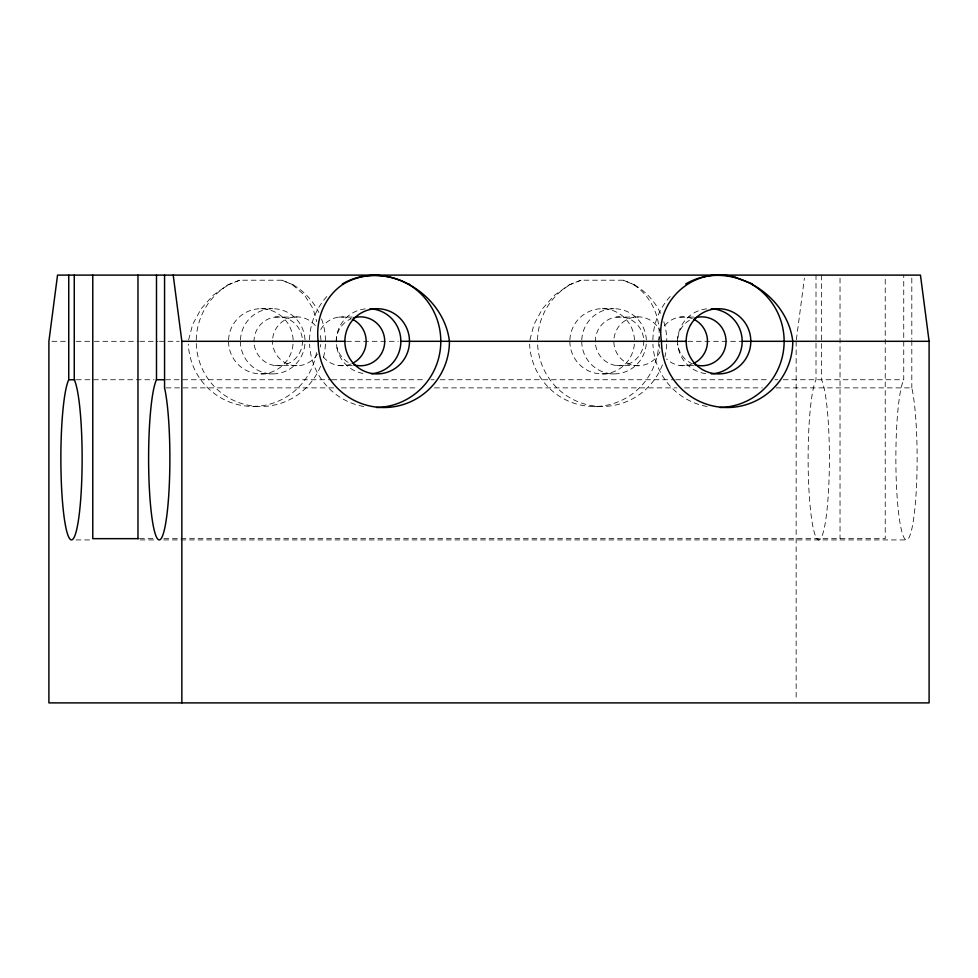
<?xml version="1.0" encoding="UTF-8"?>
<svg xmlns="http://www.w3.org/2000/svg" width="978" height="978" viewBox="0 0 978 978"><rect width="100%" height="100%" fill="white"/><g stroke="black" fill="none" stroke-linecap="round" stroke-linejoin="round"><path stroke-width="0.73" stroke-dasharray="4.89 3.67" d="M796.349 339.806L804.405 278.119M188.62 339.904L192.654 324.439L201.162 308.718L213.192 295.222L227.935 284.867L239.696 280.209L282.019 280.209L293.168 284.867A65.184 64.634 -90 0 1 318.804 312.471M529.929 339.904L533.976 324.439L542.484 308.718L554.514 295.222L569.245 284.867L581.005 280.209L623.328 280.209L634.49 284.867A65.184 64.634 90 0 1 661.324 315.05M227.935 284.867L239.696 280.209M569.245 284.867L581.005 280.209M282.019 280.209L293.168 284.867M623.328 280.209L634.49 284.867M260.857 308.718L272.728 308.718M602.167 308.718L614.037 308.718M275.062 317.08L299.916 317.08M338.791 317.08L352.239 317.08M616.384 317.08L641.226 317.08M680.101 317.08L693.549 317.08M51.932 341.31L67.079 341.31M76.162 341.31L92.824 341.31M94.34 341.31L138.265 341.31M139.781 341.31L157.959 341.31M159.475 341.31L179.157 341.31M346.493 341.31L398.364 341.31M687.815 341.31L741.226 341.31M275.062 365.552L299.916 365.552M338.791 365.552L352.239 365.552M616.384 365.552L641.226 365.552M680.101 365.552L693.549 365.552M260.857 373.902L272.728 373.902M602.167 373.902L614.037 373.902M76.37 379.745L154.145 379.745M165.637 379.745L331.053 379.745M331.872 379.745L425.601 379.745M430.992 379.745L434.159 379.745M440.149 379.745L674.172 379.745M675.7 379.745L769.662 379.745M774.833 379.745L777.877 379.745M783.268 379.745L903.745 379.745L903.745 275.111M166.089 387.875L333.84 387.875M341.456 387.875L417.716 387.875M434.489 387.875L676.959 387.875M684.588 387.875L762.363 387.875M776.092 387.875L911.814 387.875A81.48 10.636 -90 0 1 914.014 516.066A81.48 10.636 -90 0 1 897.291 499.183A81.48 10.636 -90 0 1 903.745 379.745M252.874 406.506L260.857 406.506M594.196 406.506L602.167 406.506M139.499 538.658L155.294 538.658M163.901 538.658L885.224 538.658L885.224 278.155M76.076 539.929L91.321 539.929M140.123 539.929L155.38 539.929M163.815 539.929L906.496 539.929M633.878 284.867C651.935 296.713 661.287 318.645 658.817 339.904M292.556 284.867L304.598 295.222L313.107 308.718L316.701 321.591M911.814 278.155L911.814 339.109M911.814 340.637L911.814 387.875M840.029 278.155L840.029 538.658M821.508 275.111L821.508 379.745A81.48 10.636 -90 0 1 827.474 505.186A81.48 10.636 -90 0 1 810.041 505.186A81.48 10.636 -90 0 1 816.007 379.745L816.007 275.111M796.153 341.31L796.153 699.832M692.51 363.902A24.45 24.23 -90 0 1 677.558 340.674M677.754 338.119A24.45 24.23 -90 0 1 692.51 318.73A24.45 24.23 -90 0 0 664.038 326.432M336.444 344.5A24.45 24.23 90 0 0 351.2 363.902A24.45 24.23 -90 0 1 321.285 354.085M336.236 341.958A24.45 24.23 90 0 1 351.2 318.73A24.45 24.23 -90 0 0 320.075 330.796M302.459 340.674A24.45 24.23 90 0 1 280.136 365.686A24.45 24.23 90 0 1 254.207 344.5M253.999 341.958A24.45 24.23 90 0 1 276.334 316.945A24.45 24.23 90 0 1 302.263 338.119M595.321 341.958A24.45 24.23 -90 0 1 617.644 316.945A24.45 24.23 -90 0 1 643.573 338.119M643.781 340.674A24.45 24.23 -90 0 1 621.446 365.686A24.45 24.23 -90 0 1 595.516 344.5M304.916 344.146A32.592 32.311 90 0 1 271.322 373.877A32.592 32.311 90 0 1 240.417 341.31M240.441 339.904A32.592 32.311 90 0 1 273.424 308.73A32.592 32.311 90 0 1 305.038 341.31M646.238 344.146A32.592 32.311 90 0 1 612.631 373.877A32.592 32.311 90 0 1 581.727 341.31M581.763 339.904A32.592 32.311 90 0 1 614.746 308.73A32.592 32.311 90 0 1 646.36 341.31M614.037 338.119A24.45 24.23 -90 0 1 659.942 330.796M659.942 351.835A24.45 24.23 -90 0 1 613.842 340.674M272.728 338.119A24.45 24.23 -90 0 1 315.98 326.432M320.319 335.613A24.45 24.23 -90 0 1 320.98 341.958M320.772 344.5A24.45 24.23 -90 0 1 320.319 347.019M317.41 354.085A24.45 24.23 -90 0 1 272.52 340.674M691.36 364.354A24.45 24.23 -90 0 1 666.593 359.048M660.028 348.266A24.45 24.23 -90 0 1 659.245 344.5M659.038 341.958A24.45 24.23 -90 0 1 660.028 334.366M707.082 406.506A66.198 65.636 90 0 1 652.925 344.183M652.876 339.879A66.198 65.636 90 0 1 671.091 295.527M309.537 339.879A66.198 65.636 -90 0 1 328.755 294.5M363.755 406.506A66.198 65.636 90 0 1 309.586 344.183M336.224 341.31A32.592 32.311 90 0 1 365.735 308.84M362.924 373.413A32.592 32.311 -90 0 1 336.346 344.146M677.546 341.31A32.592 32.311 90 0 1 707.045 308.84M705.639 373.633A32.592 32.311 -90 0 1 677.668 344.146M316.517 352.642A65.184 64.634 90 0 1 188.314 344.146M658.817 341.31A65.184 64.634 90 0 1 595.602 406.481A65.184 64.634 90 0 1 529.624 344.146M228.571 339.904A32.592 32.311 -90 0 1 261.554 308.73A32.592 32.311 -90 0 1 293.168 341.31M293.045 344.146A32.592 32.311 -90 0 1 259.451 373.877A32.592 32.311 -90 0 1 228.546 341.31M634.367 344.146A32.592 32.311 90 0 1 600.761 373.877A32.592 32.311 90 0 1 569.856 341.31M569.893 339.904A32.592 32.311 90 0 1 602.876 308.73A32.592 32.311 90 0 1 634.49 341.31M321.591 319.036A65.184 64.634 -90 0 1 325.478 341.31M325.417 344.146A65.184 64.634 -90 0 1 323.278 358.18M320.564 366.261A65.184 64.634 -90 0 1 196.223 341.31M196.248 339.904A65.184 64.634 -90 0 1 228.546 284.867M662.412 364.928A65.184 64.634 90 0 1 537.545 341.31M537.558 339.904A65.184 64.634 90 0 1 569.856 284.867M663.817 321.725A65.184 64.634 90 0 1 666.8 341.31M666.739 344.146A65.184 64.634 90 0 1 664.942 356.823"/><path stroke-width="1.47" d="M343.498 283.975C324.635 296.273 315.491 319.28 318.168 341.31A66.198 65.636 -90 0 0 383.804 407.52A66.198 65.636 -90 0 0 449.44 341.31C443.743 293.327 385.699 258.4 342.349 283.975L343.498 283.975C363.168 272.3 388.18 272.984 407.985 283.975L409.134 283.975M735.786 277.361L735.48 277.361C695.7 265.246 654.539 299.83 661.507 341.31A66.198 65.636 -90 0 0 727.143 407.52A66.198 65.636 -90 0 0 792.779 341.31C787.082 293.327 729.038 258.4 685.676 283.975M735.48 277.361L752.473 283.975M173.204 275.111L181.847 341.31L344.867 341.31A32.592 32.311 90 0 1 377.178 308.718A32.592 32.311 90 0 1 409.489 341.31A32.592 32.311 -90 0 1 377.178 373.902A32.592 32.311 -90 0 1 344.867 341.31M369.941 308.755A32.592 32.311 90 0 1 400.858 341.31L686.189 341.31M711.263 308.755A32.592 32.311 90 0 1 742.168 341.31L929.1 341.31L929.1 702.889L48.9 702.889L48.9 341.31L57.543 275.111L920.457 275.111L929.1 341.31M74.255 275.111L74.255 379.745A81.48 10.636 -90 0 1 80.208 505.186A81.48 10.636 -90 0 1 62.788 505.186A81.48 10.636 -90 0 1 68.753 379.745L74.854 379.745M164.561 275.111L164.561 387.875A81.48 10.636 -90 0 1 166.761 516.066A81.48 10.636 -90 0 1 150.037 499.183A81.48 10.636 -90 0 1 156.492 379.745L164.121 379.745M138.521 538.658L92.776 538.658L92.776 275.111M181.847 341.31L181.847 702.889M156.492 275.111L156.492 379.745M137.971 275.111L137.971 538.658M68.753 275.111L68.753 379.745M694.893 317.874A24.45 24.23 -90 0 1 726.018 341.31A24.45 24.23 -90 0 1 694.893 364.757M353.584 317.874A24.45 24.23 90 0 1 384.709 341.31A24.45 24.23 90 0 1 353.584 364.757M352.373 319.244A24.45 24.23 -90 0 1 352.373 363.376M693.695 319.244A24.45 24.23 -90 0 1 693.695 363.376M751.312 283.975A66.198 65.636 -90 0 1 784.136 341.31A66.198 65.636 90 0 1 719.918 407.508M407.985 283.975A66.198 65.636 -90 0 1 440.797 341.31A66.198 65.636 90 0 1 376.579 407.508M400.858 341.31A32.592 32.311 -90 0 1 371.347 373.779M742.168 341.31A32.592 32.311 -90 0 1 711.263 373.877M690.517 325.014A32.592 32.311 90 0 0 718.5 373.902A32.592 32.311 90 0 0 746.483 325.014A32.592 32.311 90 0 0 690.517 325.014"/></g></svg>
